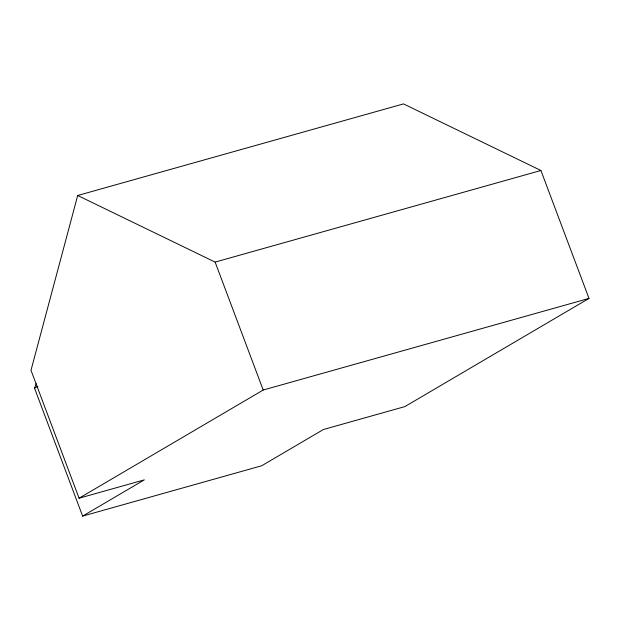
<?xml version="1.0" encoding="UTF-8"?>
<svg xmlns="http://www.w3.org/2000/svg" width="620" height="620" viewBox="0 0 620 620"><rect width="100%" height="100%" fill="white"/><g stroke="black" fill="none" stroke-linecap="round" stroke-linejoin="round"><path stroke-width="0.93" d="M82.631 516.104L261.749 465.744L323.423 429.505L404.875 406.604L589 298.414L540.919 170.492L403.488 103.897L77.694 195.494L31 370.287L79.081 498.209L144.313 479.864L82.631 516.104L34.55 388.19L36.154 383.64M34.55 388.19L37.882 386.229M79.081 498.209L263.206 390.019L589 298.414M77.694 195.494L215.124 262.097L540.919 170.492M215.124 262.097L263.206 390.019"/></g></svg>
